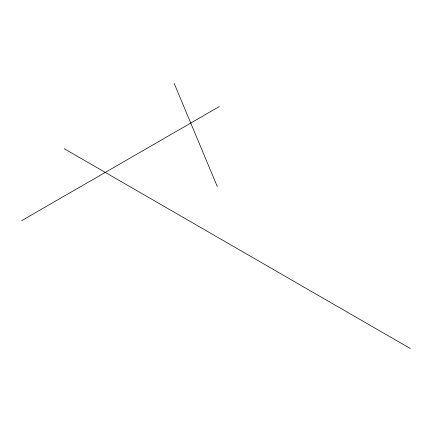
<?xml version="1.0" encoding="UTF-8"?>
<svg xmlns="http://www.w3.org/2000/svg" width="432" height="432" viewBox="0 0 432 432"><rect width="100%" height="100%" fill="white"/><g stroke="black" fill="none" stroke-linecap="round" stroke-linejoin="round"><path stroke-width="0.65" d="M21.6 220.709L219.348 106.542M64.19 148.694L410.4 348.575M174.188 83.425L217.285 186.57"/></g></svg>
